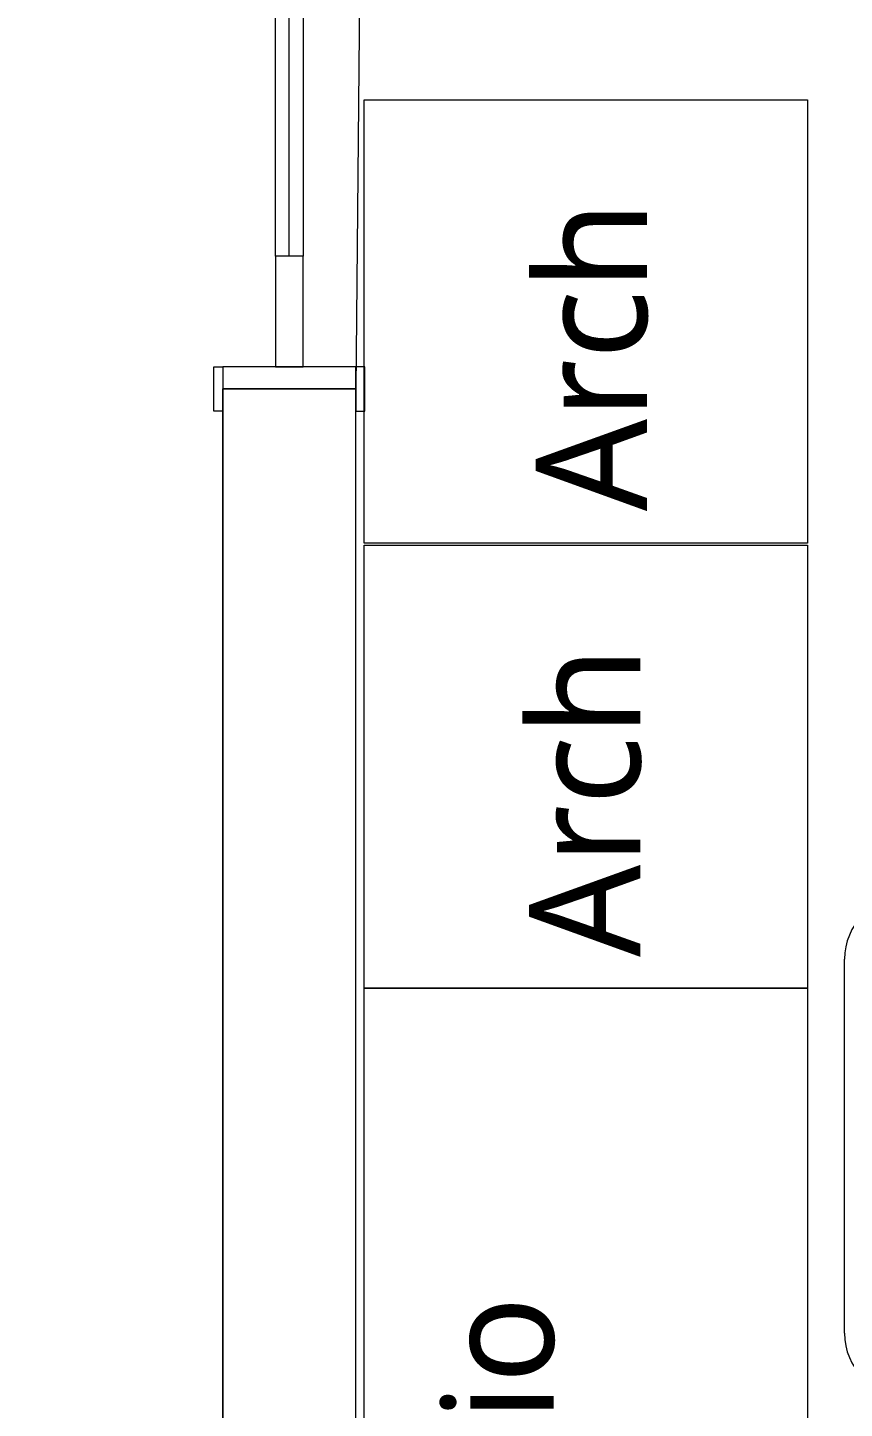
# Model space of a CAD drawing. Header units: metres. Extents: x -17 to 101, y 0 to 79.
# Drawn here: x 9.546 to 10.283, y 23.789 to 25.035 of the extents above; entities that cross this region are included whole.
import ezdxf

# ---------------------------------------------------------------- set-up
doc = ezdxf.new("R2010")
doc.units = ezdxf.units.M
doc.layers.add('ALUMBRADO', color=1, linetype='Continuous', lineweight=30)
doc.layers.add('Cotas varias El', color=253, linetype='Continuous', lineweight=13)
doc.styles.add('Generales', font='trebuc.ttf', dxfattribs={"height": 0.1})

msp = doc.modelspace()

# ---------------------------------------------------------------- linework, layer by layer
at = {"layer": 'ALUMBRADO', "lineweight": 25}
msp.add_arc((8.8003, 22.8318), 2.716, 43.5059, 100.3819, dxfattribs=at)
at = {"layer": 'Cotas varias El', "linetype": 'Continuous'}
for p, q in [((9.7692, 24.8289), (9.7692, 25.4789)), ((9.7817, 24.8289), (9.7817, 25.4789)), ((9.7942, 25.4789), (9.7942, 24.8289))]:
    msp.add_line(p, q, dxfattribs=at)
at = {"layer": 'Cotas varias El'}
msp.add_line((9.7217, 24.7089), (9.8417, 24.7089), dxfattribs=at)
at = {"layer": 'Cotas varias El', "linetype": 'ByBlock'}
msp.add_line((10.2825, 23.8566), (10.2825, 24.1941), dxfattribs=at)
at = {"layer": 'Cotas varias El'}
for points in [[(9.8577, 26.4139), (9.8417, 24.7089), (9.7217, 24.7089), (9.7217, 22.9539), (8.1186, 22.9539), (8.1186, 22.9539), (7.1186, 22.9539), (7.1186, 23.0839), (7.1186, 23.0839), (7.1186, 23.1839), (6.6686, 23.1839), (6.6686, 26.4139), (9.8577, 26.4139)], [(10.2493, 24.5698), (9.8493, 24.5698), (9.8493, 24.9698), (10.2493, 24.9698), (10.2493, 24.5698)], [(9.7217, 22.8339), (9.7217, 24.7089)], [(9.8417, 22.8339), (9.8417, 24.7089)], [(10.2493, 24.1679), (9.8493, 24.1679), (9.8493, 24.5679), (10.2493, 24.5679), (10.2493, 24.1679)], [(9.8493, 22.9679), (9.8493, 24.1679), (10.2493, 24.1679), (10.2493, 22.9679), (9.8493, 22.9679)]]:
    msp.add_lwpolyline(points, dxfattribs=at)
at = {"layer": 'Cotas varias El', "linetype": 'Continuous'}
for points in [[(9.7942, 24.7289), (9.7942, 24.8289), (9.7692, 24.8289), (9.7692, 24.7289)], [(9.7217, 24.6889), (9.7137, 24.6889), (9.7137, 24.7289), (9.7217, 24.7289)], [(9.7217, 24.7089), (9.8417, 24.7089), (9.8417, 24.7289), (9.7217, 24.7289)], [(9.8417, 24.6889), (9.8497, 24.6889), (9.8497, 24.7289), (9.8417, 24.7289)]]:
    msp.add_lwpolyline(points, close=True, dxfattribs=at)
at = {"layer": 'Cotas varias El', "linetype": 'ByBlock'}
for centre, start, end in [((10.3388, 24.1941), 90, 180), ((10.3388, 23.8566), 180, 270)]:
    msp.add_arc(centre, 0.0562, start, end, dxfattribs=at)

# ---------------------------------------------------------------- texts
at = {"layer": 'Cotas varias El', "char_height": 0.1, "attachment_point": 3, "rotation": 90, "style": 'Generales'}
for s, insert in [('Arch', (10.0044, 24.8787)), ('Arch', (9.9984, 24.4763)), ('Armario ', (9.9202, 23.8899))]:
    msp.add_mtext_dynamic_manual_height_columns(s, width=0.115, gutter_width=1, heights=[0.1165], dxfattribs=dict(at, insert=insert))

doc.saveas('drawing.dxf')
